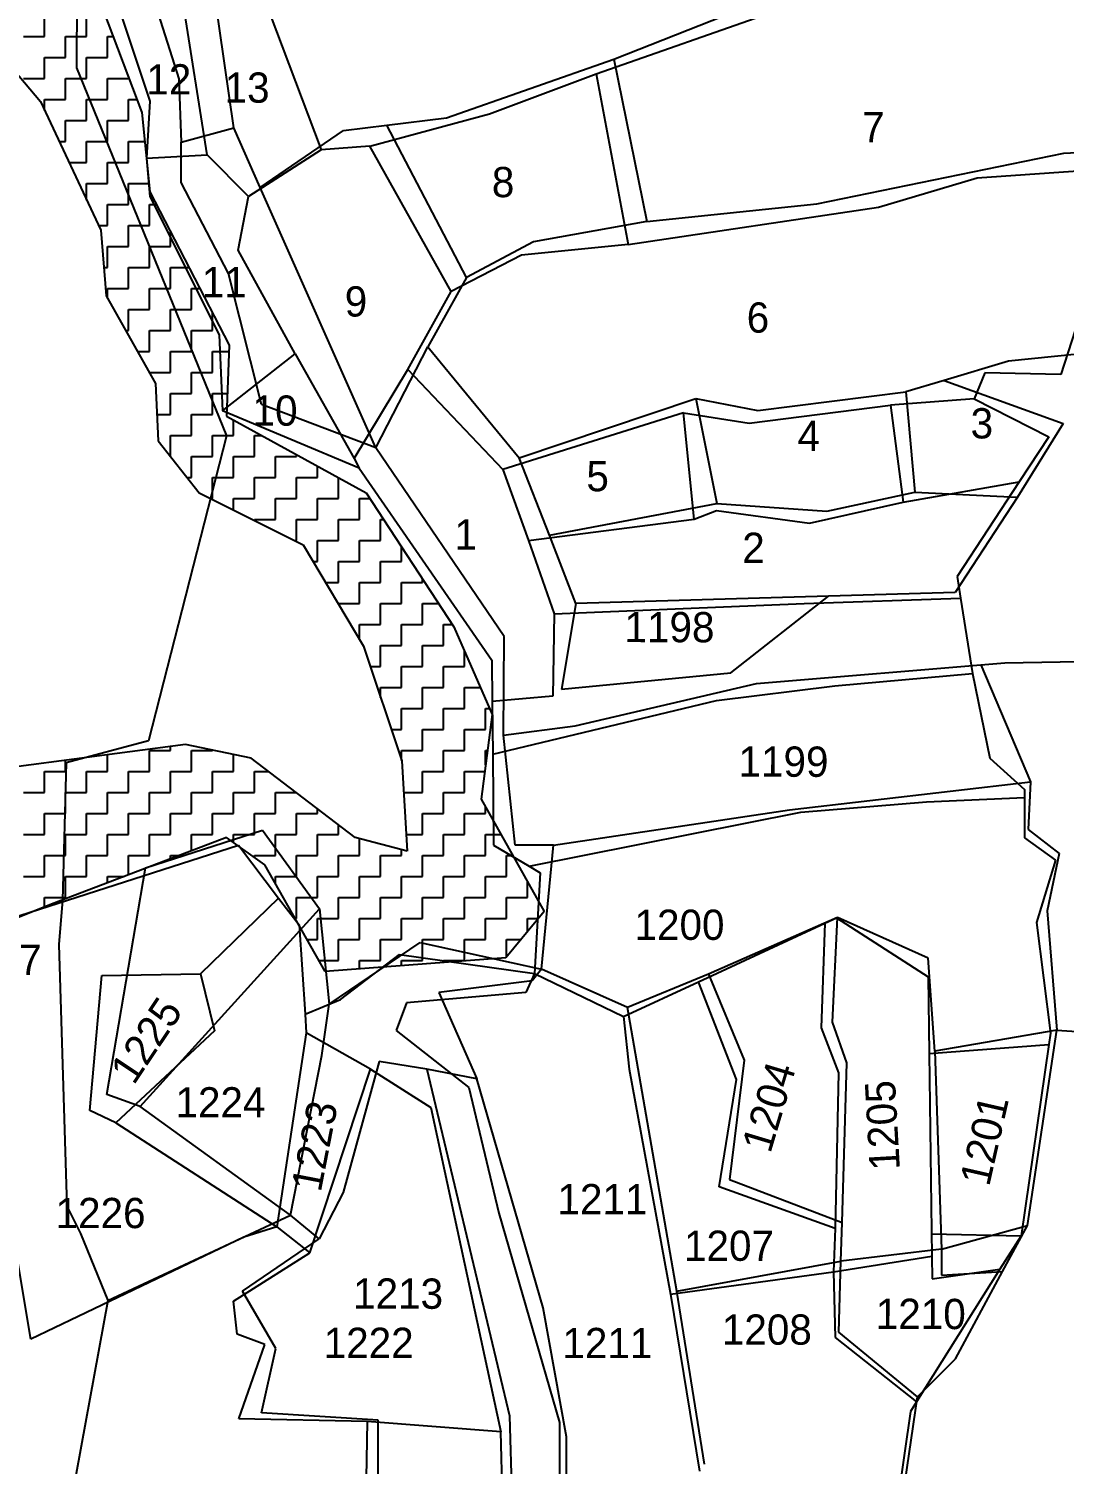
# Model space of a CAD drawing. Header units: metres. Extents: x 291362 to 296970, y 2012513 to 2016467.
# Drawn here: x 293827.8 to 294142.5, y 2013870.9 to 2014307.1 of the extents above; entities that cross this region are included whole.
import ezdxf
from ezdxf.enums import TextEntityAlignment as Align

# ---------------------------------------------------------------- set-up
doc = ezdxf.new("R2010")
doc.units = ezdxf.units.M
for name, color, linetype in [('OFF', 1, 'Continuous'), ('POLY_HATCH', 12, 'Continuous'), ('POLY_PARCEL', 6, 'Continuous'), ('POLY_WATER', 4, 'Continuous'), ('TEXT_PARCEL', 7, 'Continuous')]:
    doc.layers.add(name, color=color, linetype=linetype)
doc.styles.add('TEXT_MAP', font='')
doc.styles.get('TEXT_MAP').set_extended_font_data('Kruti Dev 050')

msp = doc.modelspace()

# ---------------------------------------------------------------- linework, layer by layer
at = {"layer": 'OFF'}
for p, q in [((293842.56, 2014365.85), (293842.36, 2014295.26)), ((293842.36, 2014295.26), (293887.93, 2014183.43)), ((293887.93, 2014183.43), (293864.23, 2014090.75)), ((293864.23, 2014090.75), (293839.19, 2014084.05)), ((293839.19, 2014084.05), (293838.04, 2014042.37)), ((293838.04, 2014042.37), (293836.96, 2014028.83)), ((293836.96, 2014028.83), (293839.35, 2013949.37)), ((294140.23, 2014002.87), (294195.66, 2013999.11)), ((293839.35, 2013949.37), (293843.5, 2013941.02)), ((293843.5, 2013941.02), (293851.79, 2013920.68)), ((293851.79, 2013920.68), (293836.98, 2013839.45))]:
    msp.add_line(p, q, dxfattribs=at)
at = {"layer": 'POLY_HATCH'}
for p, q in [((293804.73, 2014316.62), (293831.35, 2014285.02)), ((293850.49, 2014312.46), (293862.14, 2014281.69)), ((293831.35, 2014285.02), (293849.66, 2014245.94)), ((293862.14, 2014281.69), (293864.63, 2014257.58)), ((293864.63, 2014257.58), (293888.76, 2014211.01)), ((293849.66, 2014245.94), (293851.32, 2014225.98)), ((293851.32, 2014225.98), (293866.3, 2014199.37)), ((293888.76, 2014211.01), (293887.93, 2014189.39)), ((293866.3, 2014199.37), (293867.13, 2014181.91)), ((293887.93, 2014189.39), (293930.36, 2014166.11)), ((293867.13, 2014181.91), (293879.61, 2014166.11)), ((293879.61, 2014166.11), (293911.23, 2014150.31)), ((293930.36, 2014166.11), (293956.99, 2014125.37)), ((293911.23, 2014150.31), (293929.53, 2014119.55)), ((293956.99, 2014125.37), (293968.63, 2014098.76)), ((293929.53, 2014119.55), (293941.18, 2014084.62)), ((293968.63, 2014098.76), (293965.31, 2014072.98)), ((293875.45, 2014089.61), (293824.7, 2014082.96)), ((293895.42, 2014085.46), (293875.45, 2014089.61)), ((293927.03, 2014061.34), (293895.42, 2014085.46)), ((293941.18, 2014084.62), (293942.84, 2014057.18)), ((293965.31, 2014072.98), (293984.44, 2014038.89)), ((293887.93, 2014061.34), (293835.51, 2014041.39)), ((293899.58, 2014053.03), (293887.93, 2014061.34)), ((293942.84, 2014057.18), (293927.03, 2014061.34)), ((293917.88, 2014020.6), (293899.58, 2014053.03)), ((293835.51, 2014041.39), (293823.03, 2014036.4)), ((293984.44, 2014038.89), (293972.79, 2014024.76)), ((293972.79, 2014024.76), (293917.88, 2014020.6))]:
    msp.add_line(p, q, dxfattribs=at)
at = {"layer": 'POLY_HATCH', "linetype": 'Continuous'}
for p, q in [((293832.63, 2014304.76), (293832.63, 2014311.14)), ((293845.4, 2014304.76), (293845.4, 2014311.14)), ((293826.25, 2014304.76), (293832.63, 2014304.76)), ((293839.02, 2014304.76), (293845.4, 2014304.76)), ((293839.02, 2014298.38), (293839.02, 2014304.76)), ((293851.78, 2014304.76), (293853.4, 2014304.76)), ((293851.78, 2014298.38), (293851.78, 2014304.76)), ((293832.63, 2014298.38), (293839.02, 2014298.38)), ((293832.63, 2014292), (293832.63, 2014298.38)), ((293845.4, 2014298.38), (293851.78, 2014298.38)), ((293845.4, 2014292), (293845.4, 2014298.38)), ((293826.25, 2014292), (293832.63, 2014292)), ((293839.02, 2014292), (293845.4, 2014292)), ((293839.02, 2014285.62), (293839.02, 2014292)), ((293851.78, 2014292), (293858.16, 2014292)), ((293851.78, 2014285.62), (293851.78, 2014292)), ((293858.16, 2014292), (293858.16, 2014292.2)), ((293832.63, 2014285.62), (293839.02, 2014285.62)), ((293832.63, 2014282.29), (293832.63, 2014285.62)), ((293845.4, 2014285.62), (293851.78, 2014285.62)), ((293845.4, 2014279.24), (293845.4, 2014285.62)), ((293858.16, 2014285.62), (293860.65, 2014285.62)), ((293858.16, 2014279.24), (293858.16, 2014285.62)), ((293839.02, 2014279.24), (293845.4, 2014279.24)), ((293839.02, 2014272.85), (293839.02, 2014279.24)), ((293851.78, 2014279.24), (293858.16, 2014279.24)), ((293851.78, 2014272.85), (293851.78, 2014279.24)), ((293837.05, 2014272.85), (293839.02, 2014272.85)), ((293845.4, 2014272.85), (293851.78, 2014272.85)), ((293845.4, 2014266.47), (293845.4, 2014272.85)), ((293858.16, 2014272.85), (293863.05, 2014272.85)), ((293858.16, 2014266.47), (293858.16, 2014272.85)), ((293840.04, 2014266.47), (293845.4, 2014266.47)), ((293851.78, 2014266.47), (293858.16, 2014266.47)), ((293851.78, 2014260.09), (293851.78, 2014266.47)), ((293845.4, 2014260.09), (293851.78, 2014260.09)), ((293845.4, 2014255.03), (293845.4, 2014260.09)), ((293858.16, 2014260.09), (293864.37, 2014260.09)), ((293858.16, 2014253.71), (293858.16, 2014260.09)), ((293851.78, 2014253.71), (293858.16, 2014253.71)), ((293851.78, 2014247.33), (293851.78, 2014253.71)), ((293864.54, 2014253.71), (293866.64, 2014253.71)), ((293864.54, 2014247.33), (293864.54, 2014253.71)), ((293849.01, 2014247.33), (293851.78, 2014247.33)), ((293858.16, 2014247.33), (293864.54, 2014247.33)), ((293858.16, 2014240.94), (293858.16, 2014247.33)), ((293870.93, 2014240.94), (293870.93, 2014245.44)), ((293851.78, 2014240.94), (293858.16, 2014240.94)), ((293851.78, 2014234.56), (293851.78, 2014240.94)), ((293864.54, 2014240.94), (293870.93, 2014240.94)), ((293864.54, 2014234.56), (293864.54, 2014240.94)), ((293850.61, 2014234.56), (293851.78, 2014234.56)), ((293858.16, 2014234.56), (293864.54, 2014234.56)), ((293858.16, 2014228.18), (293858.16, 2014234.56)), ((293870.93, 2014234.56), (293876.56, 2014234.56)), ((293870.93, 2014228.18), (293870.93, 2014234.56)), ((293851.78, 2014228.18), (293858.16, 2014228.18)), ((293851.78, 2014225.17), (293851.78, 2014228.18)), ((293864.54, 2014228.18), (293870.93, 2014228.18)), ((293864.54, 2014221.8), (293864.54, 2014228.18)), ((293877.31, 2014228.18), (293879.87, 2014228.18)), ((293877.31, 2014221.8), (293877.31, 2014228.18)), ((293858.16, 2014221.8), (293864.54, 2014221.8)), ((293858.16, 2014215.42), (293858.16, 2014221.8)), ((293870.93, 2014221.8), (293877.31, 2014221.8)), ((293870.93, 2014215.42), (293870.93, 2014221.8)), ((293883.69, 2014215.42), (293883.69, 2014220.8)), ((293857.27, 2014215.42), (293858.16, 2014215.42)), ((293864.54, 2014215.42), (293870.93, 2014215.42)), ((293864.54, 2014209.03), (293864.54, 2014215.42)), ((293877.31, 2014215.42), (293883.69, 2014215.42)), ((293877.31, 2014209.03), (293877.31, 2014215.42)), ((293860.86, 2014209.03), (293864.54, 2014209.03)), ((293870.93, 2014209.03), (293877.31, 2014209.03)), ((293870.93, 2014202.65), (293870.93, 2014209.03)), ((293883.69, 2014209.03), (293888.69, 2014209.03)), ((293883.69, 2014202.65), (293883.69, 2014209.03)), ((293864.54, 2014202.65), (293870.93, 2014202.65)), ((293864.54, 2014202.49), (293864.54, 2014202.65)), ((293877.31, 2014202.65), (293883.69, 2014202.65)), ((293877.31, 2014196.27), (293877.31, 2014202.65)), ((293870.93, 2014196.27), (293877.31, 2014196.27)), ((293870.93, 2014189.89), (293870.93, 2014196.27)), ((293883.69, 2014196.27), (293888.19, 2014196.27)), ((293883.69, 2014189.89), (293883.69, 2014196.27)), ((293866.75, 2014189.89), (293870.93, 2014189.89)), ((293877.31, 2014189.89), (293883.69, 2014189.89)), ((293877.31, 2014183.51), (293877.31, 2014189.89)), ((293890.07, 2014183.51), (293890.07, 2014188.22)), ((293870.93, 2014183.51), (293877.31, 2014183.51)), ((293870.93, 2014177.12), (293870.93, 2014183.51)), ((293883.69, 2014183.51), (293890.07, 2014183.51)), ((293883.69, 2014177.12), (293883.69, 2014183.51)), ((293896.45, 2014183.51), (293898.66, 2014183.51)), ((293896.45, 2014177.12), (293896.45, 2014183.51)), ((293870.91, 2014177.12), (293870.93, 2014177.12)), ((293877.31, 2014177.12), (293883.69, 2014177.12)), ((293877.31, 2014170.74), (293877.31, 2014177.12)), ((293890.07, 2014177.12), (293896.45, 2014177.12)), ((293890.07, 2014170.74), (293890.07, 2014177.12)), ((293902.84, 2014177.12), (293909.22, 2014177.12)), ((293902.84, 2014170.74), (293902.84, 2014177.12)), ((293909.22, 2014177.12), (293909.22, 2014177.71)), ((293915.6, 2014170.74), (293915.6, 2014174.21)), ((293875.95, 2014170.74), (293877.31, 2014170.74)), ((293883.69, 2014170.74), (293890.07, 2014170.74)), ((293883.69, 2014164.36), (293883.69, 2014170.74)), ((293896.45, 2014170.74), (293902.84, 2014170.74)), ((293896.45, 2014164.36), (293896.45, 2014170.74)), ((293909.22, 2014170.74), (293915.6, 2014170.74)), ((293909.22, 2014164.36), (293909.22, 2014170.74)), ((293921.98, 2014164.36), (293921.98, 2014170.71)), ((293883.11, 2014164.36), (293883.69, 2014164.36)), ((293890.07, 2014164.36), (293896.45, 2014164.36)), ((293890.07, 2014160.88), (293890.07, 2014164.36)), ((293902.84, 2014164.36), (293909.22, 2014164.36)), ((293902.84, 2014157.98), (293902.84, 2014164.36)), ((293915.6, 2014164.36), (293921.98, 2014164.36)), ((293915.6, 2014157.98), (293915.6, 2014164.36)), ((293928.36, 2014164.36), (293931.51, 2014164.36)), ((293928.36, 2014157.98), (293928.36, 2014164.36)), ((293896.45, 2014157.98), (293902.84, 2014157.98)), ((293896.45, 2014157.7), (293896.45, 2014157.98)), ((293909.22, 2014157.98), (293915.6, 2014157.98)), ((293909.22, 2014151.6), (293909.22, 2014157.98)), ((293921.98, 2014157.98), (293928.36, 2014157.98)), ((293921.98, 2014151.6), (293921.98, 2014157.98)), ((293934.74, 2014157.98), (293935.68, 2014157.98)), ((293934.74, 2014151.6), (293934.74, 2014157.98)), ((293908.66, 2014151.6), (293909.22, 2014151.6)), ((293915.6, 2014151.6), (293921.98, 2014151.6)), ((293915.6, 2014145.21), (293915.6, 2014151.6)), ((293928.36, 2014151.6), (293934.74, 2014151.6)), ((293928.36, 2014145.21), (293928.36, 2014151.6)), ((293941.13, 2014145.21), (293941.13, 2014149.64)), ((293914.26, 2014145.21), (293915.6, 2014145.21)), ((293921.98, 2014145.21), (293928.36, 2014145.21)), ((293921.98, 2014138.83), (293921.98, 2014145.21)), ((293934.74, 2014145.21), (293941.13, 2014145.21)), ((293934.74, 2014138.83), (293934.74, 2014145.21)), ((293918.06, 2014138.83), (293921.98, 2014138.83)), ((293928.36, 2014138.83), (293934.74, 2014138.83)), ((293928.36, 2014132.45), (293928.36, 2014138.83)), ((293941.13, 2014138.83), (293947.51, 2014138.83)), ((293941.13, 2014132.45), (293941.13, 2014138.83)), ((293947.51, 2014138.83), (293947.51, 2014139.87)), ((293921.98, 2014132.45), (293928.36, 2014132.45)), ((293921.98, 2014132.24), (293921.98, 2014132.45)), ((293934.74, 2014132.45), (293941.13, 2014132.45)), ((293934.74, 2014126.07), (293934.74, 2014132.45)), ((293947.51, 2014132.45), (293952.36, 2014132.45)), ((293947.51, 2014126.07), (293947.51, 2014132.45)), ((293928.36, 2014126.07), (293934.74, 2014126.07)), ((293928.36, 2014121.51), (293928.36, 2014126.07)), ((293941.13, 2014126.07), (293947.51, 2014126.07)), ((293941.13, 2014119.69), (293941.13, 2014126.07)), ((293953.89, 2014126.07), (293956.53, 2014126.07)), ((293953.89, 2014119.69), (293953.89, 2014126.07)), ((293934.74, 2014119.69), (293941.13, 2014119.69)), ((293934.74, 2014113.31), (293934.74, 2014119.69)), ((293947.51, 2014119.69), (293953.89, 2014119.69)), ((293947.51, 2014113.31), (293947.51, 2014119.69)), ((293960.27, 2014113.31), (293960.27, 2014117.86)), ((293931.61, 2014113.31), (293934.74, 2014113.31)), ((293941.13, 2014113.31), (293947.51, 2014113.31)), ((293941.13, 2014106.92), (293941.13, 2014113.31)), ((293953.89, 2014113.31), (293960.27, 2014113.31)), ((293953.89, 2014106.92), (293953.89, 2014113.31)), ((293934.74, 2014106.92), (293941.13, 2014106.92)), ((293934.74, 2014103.91), (293934.74, 2014106.92)), ((293947.51, 2014106.92), (293953.89, 2014106.92)), ((293947.51, 2014100.54), (293947.51, 2014106.92)), ((293960.27, 2014106.92), (293965.06, 2014106.92)), ((293960.27, 2014100.54), (293960.27, 2014106.92)), ((293941.13, 2014100.54), (293947.51, 2014100.54)), ((293941.13, 2014094.16), (293941.13, 2014100.54)), ((293953.89, 2014100.54), (293960.27, 2014100.54)), ((293953.89, 2014094.16), (293953.89, 2014100.54)), ((293966.65, 2014100.54), (293967.85, 2014100.54)), ((293966.65, 2014094.16), (293966.65, 2014100.54)), ((293938, 2014094.16), (293941.13, 2014094.16)), ((293947.51, 2014094.16), (293953.89, 2014094.16)), ((293947.51, 2014087.78), (293947.51, 2014094.16)), ((293960.27, 2014094.16), (293966.65, 2014094.16)), ((293960.27, 2014087.78), (293960.27, 2014094.16)), ((293851.78, 2014081.4), (293851.78, 2014086.51)), ((293864.54, 2014087.78), (293870.93, 2014087.78)), ((293864.54, 2014081.4), (293864.54, 2014087.78)), ((293870.93, 2014087.78), (293870.93, 2014089.02)), ((293877.31, 2014087.78), (293883.69, 2014087.78)), ((293877.31, 2014081.4), (293877.31, 2014087.78)), ((293883.69, 2014087.78), (293883.69, 2014087.9)), ((293890.07, 2014081.4), (293890.07, 2014086.57)), ((293941.13, 2014087.78), (293947.51, 2014087.78)), ((293941.13, 2014084.78), (293941.13, 2014087.78)), ((293953.89, 2014087.78), (293960.27, 2014087.78)), ((293953.89, 2014081.4), (293953.89, 2014087.78)), ((293966.65, 2014087.78), (293967.22, 2014087.78)), ((293966.65, 2014083.43), (293966.65, 2014087.78)), ((293839.02, 2014081.4), (293839.02, 2014084.84)), ((293832.63, 2014081.4), (293839.02, 2014081.4)), ((293832.63, 2014075.01), (293832.63, 2014081.4)), ((293845.4, 2014081.4), (293851.78, 2014081.4)), ((293845.4, 2014075.01), (293845.4, 2014081.4)), ((293858.16, 2014081.4), (293864.54, 2014081.4)), ((293858.16, 2014075.01), (293858.16, 2014081.4)), ((293870.93, 2014081.4), (293877.31, 2014081.4)), ((293870.93, 2014075.01), (293870.93, 2014081.4)), ((293883.69, 2014081.4), (293890.07, 2014081.4)), ((293883.69, 2014075.01), (293883.69, 2014081.4)), ((293896.45, 2014081.4), (293900.74, 2014081.4)), ((293896.45, 2014075.01), (293896.45, 2014081.4)), ((293947.51, 2014081.4), (293953.89, 2014081.4)), ((293947.51, 2014075.01), (293947.51, 2014081.4)), ((293960.27, 2014081.4), (293966.39, 2014081.4)), ((293960.27, 2014075.01), (293960.27, 2014081.4)), ((293826.25, 2014075.01), (293832.63, 2014075.01)), ((293839.02, 2014075.01), (293845.4, 2014075.01)), ((293839.02, 2014068.63), (293839.02, 2014075.01)), ((293851.78, 2014075.01), (293858.16, 2014075.01)), ((293851.78, 2014068.63), (293851.78, 2014075.01)), ((293864.54, 2014075.01), (293870.93, 2014075.01)), ((293864.54, 2014068.63), (293864.54, 2014075.01)), ((293877.31, 2014075.01), (293883.69, 2014075.01)), ((293877.31, 2014068.63), (293877.31, 2014075.01)), ((293890.07, 2014075.01), (293896.45, 2014075.01)), ((293890.07, 2014068.63), (293890.07, 2014075.01)), ((293902.84, 2014075.01), (293909.11, 2014075.01)), ((293902.84, 2014068.63), (293902.84, 2014075.01)), ((293941.76, 2014075.01), (293947.51, 2014075.01)), ((293953.89, 2014075.01), (293960.27, 2014075.01)), ((293953.89, 2014068.63), (293953.89, 2014075.01)), ((293915.6, 2014068.63), (293915.6, 2014070.06)), ((293966.65, 2014068.63), (293966.65, 2014070.58)), ((293832.63, 2014068.63), (293839.02, 2014068.63)), ((293832.63, 2014062.25), (293832.63, 2014068.63)), ((293845.4, 2014068.63), (293851.78, 2014068.63)), ((293845.4, 2014062.25), (293845.4, 2014068.63)), ((293858.16, 2014068.63), (293864.54, 2014068.63)), ((293858.16, 2014062.25), (293858.16, 2014068.63)), ((293870.93, 2014068.63), (293877.31, 2014068.63)), ((293870.93, 2014062.25), (293870.93, 2014068.63)), ((293883.69, 2014068.63), (293890.07, 2014068.63)), ((293883.69, 2014062.25), (293883.69, 2014068.63)), ((293896.45, 2014068.63), (293902.84, 2014068.63)), ((293896.45, 2014062.25), (293896.45, 2014068.63)), ((293909.22, 2014068.63), (293915.6, 2014068.63)), ((293909.22, 2014062.25), (293909.22, 2014068.63)), ((293921.98, 2014062.25), (293921.98, 2014065.2)), ((293947.51, 2014068.63), (293953.89, 2014068.63)), ((293947.51, 2014062.25), (293947.51, 2014068.63)), ((293960.27, 2014068.63), (293966.65, 2014068.63)), ((293960.27, 2014062.25), (293960.27, 2014068.63)), ((293826.25, 2014062.25), (293832.63, 2014062.25)), ((293839.02, 2014062.25), (293845.4, 2014062.25)), ((293839.02, 2014055.87), (293839.02, 2014062.25)), ((293851.78, 2014062.25), (293858.16, 2014062.25)), ((293851.78, 2014055.87), (293851.78, 2014062.25)), ((293864.54, 2014062.25), (293870.93, 2014062.25)), ((293864.54, 2014055.87), (293864.54, 2014062.25)), ((293877.31, 2014062.25), (293883.69, 2014062.25)), ((293877.31, 2014057.3), (293877.31, 2014062.25)), ((293890.07, 2014062.25), (293896.45, 2014062.25)), ((293890.07, 2014059.81), (293890.07, 2014062.25)), ((293902.84, 2014062.25), (293909.22, 2014062.25)), ((293902.84, 2014055.87), (293902.84, 2014062.25)), ((293915.6, 2014062.25), (293921.98, 2014062.25)), ((293915.6, 2014055.87), (293915.6, 2014062.25)), ((293928.36, 2014055.87), (293928.36, 2014060.99)), ((293942.53, 2014062.25), (293947.51, 2014062.25)), ((293953.89, 2014062.25), (293960.27, 2014062.25)), ((293953.89, 2014055.87), (293953.89, 2014062.25)), ((293966.65, 2014062.25), (293971.33, 2014062.25)), ((293966.65, 2014055.87), (293966.65, 2014062.25)), ((293832.63, 2014055.87), (293839.02, 2014055.87)), ((293832.63, 2014049.49), (293832.63, 2014055.87)), ((293845.4, 2014055.87), (293851.78, 2014055.87)), ((293845.4, 2014049.49), (293845.4, 2014055.87)), ((293858.16, 2014055.87), (293864.54, 2014055.87)), ((293858.16, 2014050.01), (293858.16, 2014055.87)), ((293870.93, 2014055.87), (293873.55, 2014055.87)), ((293870.93, 2014054.87), (293870.93, 2014055.87)), ((293896.45, 2014055.87), (293902.84, 2014055.87)), ((293896.45, 2014055.26), (293896.45, 2014055.87)), ((293909.22, 2014055.87), (293915.6, 2014055.87)), ((293909.22, 2014049.49), (293909.22, 2014055.87)), ((293921.98, 2014055.87), (293928.36, 2014055.87)), ((293921.98, 2014049.49), (293921.98, 2014055.87)), ((293934.74, 2014055.87), (293941.13, 2014055.87)), ((293934.74, 2014049.49), (293934.74, 2014055.87)), ((293941.13, 2014055.87), (293941.13, 2014057.64)), ((293947.51, 2014055.87), (293953.89, 2014055.87)), ((293947.51, 2014049.49), (293947.51, 2014055.87)), ((293960.27, 2014055.87), (293966.65, 2014055.87)), ((293960.27, 2014049.49), (293960.27, 2014055.87)), ((293973.04, 2014055.87), (293974.91, 2014055.87)), ((293973.04, 2014049.49), (293973.04, 2014055.87)), ((293826.25, 2014049.49), (293832.63, 2014049.49)), ((293839.02, 2014049.49), (293845.4, 2014049.49)), ((293839.02, 2014043.1), (293839.02, 2014049.49)), ((293851.78, 2014049.49), (293856.79, 2014049.49)), ((293851.78, 2014047.58), (293851.78, 2014049.49)), ((293902.84, 2014049.49), (293909.22, 2014049.49)), ((293902.84, 2014047.26), (293902.84, 2014049.49)), ((293915.6, 2014049.49), (293921.98, 2014049.49)), ((293915.6, 2014043.1), (293915.6, 2014049.49)), ((293928.36, 2014049.49), (293934.74, 2014049.49)), ((293928.36, 2014043.1), (293928.36, 2014049.49)), ((293941.13, 2014049.49), (293947.51, 2014049.49)), ((293941.13, 2014043.1), (293941.13, 2014049.49)), ((293953.89, 2014049.49), (293960.27, 2014049.49)), ((293953.89, 2014043.1), (293953.89, 2014049.49)), ((293966.65, 2014049.49), (293973.04, 2014049.49)), ((293966.65, 2014043.1), (293966.65, 2014049.49)), ((293979.42, 2014043.1), (293979.42, 2014047.84)), ((293832.63, 2014043.1), (293839.02, 2014043.1)), ((293832.63, 2014040.23), (293832.63, 2014043.1)), ((293909.22, 2014043.1), (293915.6, 2014043.1)), ((293909.22, 2014036.72), (293909.22, 2014043.1)), ((293921.98, 2014043.1), (293928.36, 2014043.1)), ((293921.98, 2014036.72), (293921.98, 2014043.1)), ((293934.74, 2014043.1), (293941.13, 2014043.1)), ((293934.74, 2014036.72), (293934.74, 2014043.1)), ((293947.51, 2014043.1), (293953.89, 2014043.1)), ((293947.51, 2014036.72), (293947.51, 2014043.1)), ((293960.27, 2014043.1), (293966.65, 2014043.1)), ((293960.27, 2014036.72), (293960.27, 2014043.1)), ((293973.04, 2014043.1), (293979.42, 2014043.1)), ((293973.04, 2014036.72), (293973.04, 2014043.1)), ((293908.78, 2014036.72), (293909.22, 2014036.72)), ((293915.6, 2014036.72), (293921.98, 2014036.72)), ((293915.6, 2014030.34), (293915.6, 2014036.72)), ((293928.36, 2014036.72), (293934.74, 2014036.72)), ((293928.36, 2014030.34), (293928.36, 2014036.72)), ((293941.13, 2014036.72), (293947.51, 2014036.72)), ((293941.13, 2014030.34), (293941.13, 2014036.72)), ((293953.89, 2014036.72), (293960.27, 2014036.72)), ((293953.89, 2014030.34), (293953.89, 2014036.72)), ((293966.65, 2014036.72), (293973.04, 2014036.72)), ((293966.65, 2014030.34), (293966.65, 2014036.72)), ((293979.42, 2014036.72), (293982.65, 2014036.72)), ((293979.42, 2014032.79), (293979.42, 2014036.72)), ((293912.38, 2014030.34), (293915.6, 2014030.34)), ((293921.98, 2014030.34), (293928.36, 2014030.34)), ((293921.98, 2014023.96), (293921.98, 2014030.34)), ((293934.74, 2014030.34), (293941.13, 2014030.34)), ((293934.74, 2014023.96), (293934.74, 2014030.34)), ((293947.51, 2014030.34), (293953.89, 2014030.34)), ((293947.51, 2014023.96), (293947.51, 2014030.34)), ((293960.27, 2014030.34), (293966.65, 2014030.34)), ((293960.27, 2014023.96), (293960.27, 2014030.34)), ((293973.04, 2014030.34), (293977.4, 2014030.34)), ((293973.04, 2014025.05), (293973.04, 2014030.34)), ((293915.99, 2014023.96), (293921.98, 2014023.96)), ((293928.36, 2014023.96), (293934.74, 2014023.96)), ((293928.36, 2014021.39), (293928.36, 2014023.96)), ((293941.13, 2014023.96), (293947.51, 2014023.96)), ((293941.13, 2014022.36), (293941.13, 2014023.96)), ((293953.89, 2014023.96), (293960.27, 2014023.96)), ((293953.89, 2014023.32), (293953.89, 2014023.96))]:
    msp.add_line(p, q, dxfattribs=at)
at = {"layer": 'POLY_PARCEL'}
for p, q in [((293890.09, 2014276.99), (293883.68, 2014321.93)), ((293897.23, 2014321.91), (293916.7, 2014270.38)), ((294005.65, 2014297.86), (294058.45, 2014318.79)), ((293865.69, 2014316.2), (293873.45, 2014291.94)), ((293881.98, 2014268.8), (293874.61, 2014315.6)), ((293856.2, 2014310.34), (293864.62, 2014285.1)), ((294000.25, 2014293.39), (294054.69, 2014312.45)), ((293954.76, 2014280.01), (294005.65, 2014297.86)), ((294005.65, 2014297.86), (294015.69, 2014248.58)), ((293873.45, 2014291.94), (293874.13, 2014272.68)), ((293967.86, 2014281.24), (294000.25, 2014293.39)), ((294000.25, 2014293.39), (294009.97, 2014241.58)), ((293864.62, 2014285.1), (293863.57, 2014267.75)), ((293931.43, 2014271.43), (293967.86, 2014281.24)), ((293936.66, 2014277.79), (293954.76, 2014280.01)), ((293874.13, 2014272.68), (293890.09, 2014276.99)), ((293898.13, 2014258.93), (293890.09, 2014276.99)), ((293898.13, 2014258.93), (293923.47, 2014276.18)), ((293923.47, 2014276.18), (293936.66, 2014277.79)), ((293960.89, 2014231.53), (293936.66, 2014277.79)), ((293874.1, 2014260.36), (293874.13, 2014272.68)), ((293916.7, 2014270.38), (293894.6, 2014256.19)), ((293931.43, 2014271.43), (293916.7, 2014270.38)), ((293956.15, 2014227.27), (293931.43, 2014271.43)), ((294142.45, 2014269.36), (294166.31, 2014270.47)), ((293863.57, 2014267.75), (293881.98, 2014268.8)), ((293863.57, 2014267.75), (293864.62, 2014256.19)), ((293894.6, 2014256.19), (293881.98, 2014268.8)), ((294067.33, 2014253.92), (294142.45, 2014269.36)), ((294086.11, 2014252.91), (294116.08, 2014261.81)), ((294116.08, 2014261.81), (294161.77, 2014264.95)), ((293888.53, 2014232.79), (293874.1, 2014260.36)), ((293933.34, 2014179.78), (293898.13, 2014258.93)), ((293864.62, 2014256.19), (293885.66, 2014214.13)), ((293891.45, 2014239.89), (293894.6, 2014256.19)), ((294009.97, 2014241.58), (294086.11, 2014252.91)), ((294015.69, 2014248.58), (294067.33, 2014253.92)), ((294015.69, 2014248.58), (293981.26, 2014242.42)), ((293908.81, 2014208.34), (293891.45, 2014239.89)), ((293981.26, 2014242.42), (293960.89, 2014231.53)), ((294009.97, 2014241.58), (293977.57, 2014238.34)), ((293977.57, 2014238.34), (293956.15, 2014227.27)), ((293898.58, 2014192.91), (293888.53, 2014232.79)), ((293960.89, 2014231.53), (293949.11, 2014210.45)), ((293943, 2014203.61), (293956.15, 2014227.27)), ((293885.66, 2014214.13), (293886.71, 2014190.99)), ((293933.34, 2014179.78), (293949.11, 2014210.45)), ((293949.11, 2014210.45), (293976.84, 2014176.77)), ((293886.71, 2014190.99), (293908.81, 2014208.34)), ((293908.81, 2014208.34), (293926.66, 2014176.52)), ((294125.54, 2014206.09), (294106.05, 2014200.25)), ((294146.57, 2014208.21), (294125.54, 2014206.09)), ((293926.66, 2014176.52), (293943, 2014203.61)), ((293943, 2014203.61), (293971.91, 2014173.24)), ((294106.05, 2014200.25), (294094.34, 2014196.75)), ((294106.05, 2014200.25), (294142.17, 2014187.21)), ((294049.38, 2014191.07), (294094.34, 2014196.75)), ((294094.34, 2014196.75), (294097.16, 2014166.31)), ((293933.34, 2014179.78), (293898.58, 2014192.91)), ((293976.84, 2014176.77), (294030.53, 2014194.74)), ((294030.53, 2014194.74), (294049.38, 2014191.07)), ((294030.53, 2014194.74), (294036.98, 2014162.84)), ((294046.79, 2014187.29), (294089.76, 2014192.74)), ((294115.19, 2014194.68), (294089.76, 2014192.74)), ((294089.76, 2014192.74), (294093.6, 2014163.26)), ((293928.27, 2014173.64), (293886.71, 2014190.99)), ((294026.83, 2014190.41), (293971.91, 2014173.24)), ((294026.83, 2014190.41), (294046.79, 2014187.29)), ((294030.05, 2014158.05), (294026.83, 2014190.41)), ((294142.17, 2014187.21), (294128.33, 2014164.78)), ((293972.34, 2014122.43), (293933.34, 2014179.78)), ((293926.66, 2014176.52), (293928.27, 2014173.64)), ((293986.04, 2014153.21), (293976.84, 2014176.77)), ((293928.27, 2014173.64), (293968.55, 2014115.3)), ((293971.91, 2014173.24), (293979.7, 2014151.57)), ((294093.6, 2014163.26), (294128.8, 2014169.4)), ((294070.32, 2014160.58), (294097.16, 2014166.31)), ((294097.16, 2014166.31), (294128.33, 2014164.78)), ((293986.04, 2014153.21), (294036.98, 2014162.84)), ((294030.05, 2014158.05), (294036.85, 2014160.69)), ((294036.85, 2014160.69), (294065.06, 2014156.85)), ((294036.98, 2014162.84), (294070.32, 2014160.58)), ((294065.06, 2014156.85), (294093.6, 2014163.26)), ((294128.33, 2014164.78), (294109.41, 2014135.84)), ((293979.7, 2014151.57), (294030.05, 2014158.05)), ((293994.12, 2014132.52), (293986.04, 2014153.21)), ((293979.7, 2014151.57), (293987.46, 2014129.29)), ((294070.88, 2014134.73), (293994.12, 2014132.52)), ((294041.19, 2014111.39), (294070.88, 2014134.73)), ((294109.41, 2014135.84), (294070.88, 2014134.73)), ((293987.46, 2014129.29), (294063.46, 2014132.49)), ((293994.12, 2014132.52), (293989.7, 2014106.45)), ((294063.46, 2014132.49), (294111, 2014134.06)), ((293987.46, 2014129.29), (293987.14, 2014104.29)), ((293972.13, 2014092.43), (293972.34, 2014122.43)), ((293968.55, 2014115.3), (293968.67, 2014102.68)), ((294049.02, 2014108.17), (294124.44, 2014114.49)), ((294117.18, 2014113.88), (294132.32, 2014078.24)), ((294124.44, 2014114.49), (294194.22, 2014115.59)), ((293989.7, 2014106.45), (294041.19, 2014111.39)), ((294072.76, 2014107.5), (294114.67, 2014111.22)), ((293987.14, 2014104.29), (293968.67, 2014102.68)), ((293993.89, 2014095.27), (294049.02, 2014108.17)), ((294036.85, 2014103.01), (294072.76, 2014107.5)), ((293968.67, 2014102.68), (293968.82, 2014086.66)), ((293968.82, 2014086.66), (294036.85, 2014103.01)), ((293972.13, 2014092.43), (293993.89, 2014095.27)), ((293975.67, 2014059.08), (293972.13, 2014092.43)), ((293968.82, 2014086.66), (293969.08, 2014059.02)), ((294059.07, 2014069.74), (294132.32, 2014078.24)), ((294132.32, 2014078.24), (294131.56, 2014063.75)), ((294100.66, 2014072.24), (294130.46, 2014073.49)), ((293979.91, 2014052.61), (294062.5, 2014069.04)), ((293987.27, 2014059.05), (294059.07, 2014069.74)), ((294062.5, 2014069.04), (294100.66, 2014072.24)), ((293863.27, 2014052.13), (293898.83, 2014063.63)), ((293898.83, 2014063.63), (293916.17, 2014039.67)), ((294131.56, 2014063.75), (294140.97, 2014056.48)), ((293819.45, 2014035.84), (293891.55, 2014058.99)), ((293891.55, 2014058.99), (293903.73, 2014042.98)), ((293969.08, 2014059.02), (293979.91, 2014052.61)), ((293987.27, 2014059.05), (293975.67, 2014059.08)), ((293983.68, 2014021.39), (293987.27, 2014059.05)), ((294140.97, 2014056.48), (294137.3, 2014039.1)), ((293851.49, 2013983.32), (293863.27, 2014052.13)), ((293979.91, 2014052.61), (293983.28, 2014050.61)), ((293983.28, 2014050.61), (293981.54, 2014020.06)), ((293903.73, 2014042.98), (293880.02, 2014019.94)), ((293903.73, 2014042.98), (293909.97, 2014034.79)), ((293861.63, 2013979.67), (293916.17, 2014039.67)), ((293916.17, 2014039.67), (293919.12, 2014010.69)), ((294137.3, 2014039.1), (294140.23, 2014002.87)), ((293909.97, 2014034.79), (293911.77, 2014007.7)), ((294031.4, 2014017.54), (294069.79, 2014035.31)), ((294073.62, 2014037.1), (294034.43, 2014019.81)), ((294069.79, 2014035.31), (294068.67, 2014003.56)), ((294069.79, 2014035.31), (294073.28, 2014036.93)), ((294072.09, 2014005.22), (294073.62, 2014037.1)), ((294073.28, 2014036.93), (294101.17, 2014019.05)), ((294101.14, 2014024.71), (294073.62, 2014037.1)), ((293919.12, 2014010.69), (293946.72, 2014029.46)), ((293922.6, 2014012.17), (293940.49, 2014025.85)), ((293940.49, 2014025.85), (293981.54, 2014020.06)), ((293946.72, 2014029.46), (293983.68, 2014021.39)), ((293983.68, 2014021.39), (293980.77, 2014017.78)), ((294009.75, 2014009.73), (293983.68, 2014021.39)), ((294103.24, 2013996.45), (294101.14, 2014024.71)), ((293846.34, 2013978.39), (293850.02, 2014019.41)), ((293850.02, 2014019.41), (293880.02, 2014019.94)), ((293880.02, 2014019.94), (293884.23, 2014002.58)), ((293980.77, 2014017.78), (293952.48, 2014014.23)), ((293981.54, 2014020.06), (293978.91, 2014014.28)), ((293981.54, 2014020.06), (294008.55, 2014006.95)), ((294008.55, 2014006.95), (294031.4, 2014017.54)), ((294034.43, 2014019.81), (294009.75, 2014009.73)), ((294042.88, 2013987.78), (294031.4, 2014017.54)), ((294034.43, 2014019.81), (294045.23, 2013993.7)), ((294101.17, 2014019.05), (294101.47, 2013995.72)), ((293978.91, 2014014.28), (293942.6, 2014011.12)), ((293952.48, 2014014.23), (293964.02, 2013988.05)), ((293911.77, 2014007.7), (293922.6, 2014012.17)), ((293916.9, 2013995.17), (293919.12, 2014010.69)), ((293942.6, 2014011.12), (293939.44, 2014002.71)), ((294024.75, 2013923.47), (294009.75, 2014009.73)), ((293911.77, 2014007.7), (293912.15, 2014001.98)), ((294008.55, 2014006.95), (294010.25, 2013990.93)), ((294068.67, 2014003.56), (294073.93, 2013989.88)), ((294076.41, 2013992.89), (294072.09, 2014005.22)), ((293884.23, 2014002.58), (293854.23, 2013974.7)), ((293912.15, 2014001.98), (293903.21, 2013943.07)), ((293931.63, 2013990.94), (293912.15, 2014001.98)), ((293939.44, 2014002.71), (293961.54, 2013985.35)), ((294140.23, 2014002.87), (294103.24, 2013996.45)), ((294131.38, 2013943.48), (294140.23, 2014002.87)), ((293907.35, 2013946.65), (293916.9, 2013995.17)), ((294101.47, 2013995.72), (294137.85, 2013998.48)), ((294101.47, 2013995.72), (294102.26, 2013934.15)), ((294103.24, 2013996.45), (294105.26, 2013936.3)), ((293913.21, 2013935.18), (293931.63, 2013990.94)), ((293934.3, 2013993.26), (293923.32, 2013953.44)), ((293931.63, 2013990.94), (293950.05, 2013979.36)), ((293948.8, 2013990.99), (293934.3, 2013993.26)), ((293948.8, 2013990.99), (293973.91, 2013885.61)), ((293964.02, 2013988.05), (293948.8, 2013990.99)), ((294010.25, 2013990.93), (294022.88, 2013922.55)), ((294045.23, 2013993.7), (294040.79, 2013957.48)), ((294074.99, 2013944.36), (294076.41, 2013992.89)), ((293984.14, 2013918.44), (293964.02, 2013988.05)), ((294037.62, 2013955.17), (294042.88, 2013987.78)), ((294073.93, 2013989.88), (294072.88, 2013942.54)), ((293861.63, 2013979.67), (293851.49, 2013983.32)), ((293961.54, 2013985.35), (293970.66, 2013947.21)), ((293854.23, 2013974.7), (293846.34, 2013978.39)), ((293907.35, 2013946.65), (293861.63, 2013979.67)), ((293950.05, 2013979.36), (293971.24, 2013880.74)), ((293854.23, 2013974.7), (293903.21, 2013943.07)), ((294040.79, 2013957.48), (294074.99, 2013944.36)), ((293923.32, 2013953.44), (293916.03, 2013939.38)), ((294072.88, 2013942.54), (294037.62, 2013955.17)), ((293970.66, 2013947.21), (293989.08, 2013883.57)), ((293851.79, 2013920.68), (293907.35, 2013946.65)), ((293903.21, 2013943.07), (293893.21, 2013939.92)), ((293903.21, 2013943.07), (293913.21, 2013935.18)), ((293916.03, 2013939.38), (293907.35, 2013946.65)), ((294072.88, 2013942.54), (294072.35, 2013929.39)), ((294074.65, 2013932.65), (294074.99, 2013944.36)), ((294105.26, 2013936.3), (294131.38, 2013943.48)), ((294123.81, 2013929.44), (294131.38, 2013943.48)), ((293893.21, 2013939.92), (293828.47, 2013908.88)), ((293892.79, 2013923.5), (293916.03, 2013939.38)), ((294102.18, 2013940.97), (294129.4, 2013940.36)), ((293828.47, 2013908.88), (293823.74, 2013936.76)), ((293890.05, 2013920.46), (293913.21, 2013935.18)), ((294072.35, 2013929.39), (294102.26, 2013934.15)), ((294105.26, 2013936.3), (294074.65, 2013932.65)), ((294102.26, 2013934.15), (294102.35, 2013927.29)), ((294105.26, 2013936.3), (294105.24, 2013928.33)), ((294022.88, 2013922.55), (294072.35, 2013929.39)), ((294024.75, 2013923.47), (294074.65, 2013932.65)), ((294072.35, 2013929.39), (294072.88, 2013909.41)), ((294074.02, 2013911.02), (294074.65, 2013932.65)), ((294102.35, 2013927.29), (294122.99, 2013930.18)), ((294105.24, 2013928.33), (294123.81, 2013929.44)), ((294109.52, 2013902.96), (294123.81, 2013929.44)), ((293902.9, 2013906.08), (293892.79, 2013923.5)), ((294022.88, 2013922.55), (294031.65, 2013868.78)), ((294033.2, 2013870.89), (294024.75, 2013923.47)), ((293891.1, 2013910.46), (293890.05, 2013920.46)), ((293991.29, 2013879.29), (293984.14, 2013918.44)), ((293899.52, 2013907.31), (293891.1, 2013910.46)), ((294072.88, 2013909.41), (294097.58, 2013889.83)), ((294097.89, 2013891.39), (294074.02, 2013911.02)), ((293891.63, 2013884.69), (293899.52, 2013907.31)), ((293898.5, 2013886.53), (293902.9, 2013906.08)), ((294097.89, 2013891.39), (294109.52, 2013902.96)), ((294091.99, 2013850.83), (294097.89, 2013891.39)), ((293934.02, 2013884.26), (293898.5, 2013886.53)), ((293930.71, 2013883.9), (293891.63, 2013884.69)), ((293930.71, 2013883.9), (293930.17, 2013853.42)), ((293971.24, 2013880.74), (293930.71, 2013883.9)), ((293933.95, 2013857.45), (293934.02, 2013884.26)), ((293973.91, 2013885.61), (293976.56, 2013794.3)), ((293989.08, 2013883.57), (293989.08, 2013794.15)), ((293975.96, 2013718.24), (293971.24, 2013880.74)), ((293991.1, 2013795.69), (293991.29, 2013879.29))]:
    msp.add_line(p, q, dxfattribs=at)
at = {"layer": 'POLY_WATER'}
for p, q in [((294161.77, 2014264.95), (294141.49, 2014202.04)), ((294118.35, 2014202.57), (294115.19, 2014194.68)), ((294141.49, 2014202.04), (294118.35, 2014202.57)), ((294115.19, 2014194.68), (294137.81, 2014183.12)), ((294137.81, 2014183.12), (294128.8, 2014169.4)), ((294128.8, 2014169.4), (294109.94, 2014140.67)), ((294109.94, 2014140.67), (294111, 2014134.06)), ((294111, 2014134.06), (294114.67, 2014111.22)), ((294114.67, 2014111.22), (294119.93, 2014085.46)), ((294119.93, 2014085.46), (294130.46, 2014076)), ((294130.46, 2014076), (294130.46, 2014073.49)), ((294130.46, 2014073.49), (294130.46, 2014061.28)), ((294130.46, 2014061.28), (294139.92, 2014054.44)), ((294139.92, 2014054.44), (294134.14, 2014035.52)), ((294134.14, 2014035.52), (294138.35, 2014001.87)), ((294138.35, 2014001.87), (294137.85, 2013998.48)), ((294137.85, 2013998.48), (294129.4, 2013940.36)), ((294129.4, 2013940.36), (294122.99, 2013930.18)), ((294122.99, 2013930.18), (294097.58, 2013889.83)), ((294095.77, 2013886.95), (294090.51, 2013850.14)), ((294097.58, 2013889.83), (294095.77, 2013886.95))]:
    msp.add_line(p, q, dxfattribs=at)

# ---------------------------------------------------------------- texts
at = {"layer": 'TEXT_PARCEL', "style": 'TEXT_MAP'}
for s, p in [('12', (293870.37, 2014291.82)), ('13', (293894.17, 2014289.25)), ('7', (294084.51, 2014277.24)), ('8', (293971.97, 2014260.54)), ('11', (293887.23, 2014230.14)), ('9', (293927.26, 2014224.27)), ('6', (294049.43, 2014219.38)), ('10', (293902.67, 2014191.1)), ('5', (294000.71, 2014171.11)), ('1', (293960.61, 2014153.46)), ('2', (294048.08, 2014149.47)), ('1200', (294025.59, 2014034.85)), ('1227', (293818.02, 2014024.27)), ('1224', (293886.07, 2013980.96)), ('1226', (293849.63, 2013947.26)), ('1207', (294040.63, 2013937.32)), ('1208', (294052.14, 2013911.84)), ('1222', (293931.12, 2013907.88)), ('1211', (294003.67, 2013907.82))]:
    msp.add_text(s, height=9.19, dxfattribs=at).set_placement(p, align=Align.MIDDLE)
for s, rotation, p in [('3', 359.8511, (294117.48, 2014182.63)), ('4', 359.8511, (294064.87, 2014178.83)), ('1198', 359.8511, (294022.53, 2014120.7)), ('1199', 359.8511, (294057.19, 2014079.83)), ('1205', 93.205, (294091.83, 2013974.14)), ('1211', 359.8511, (294002.16, 2013946.86)), ('1213', 359.8511, (293940.04, 2013918.18)), ('1210', 359.8511, (294098.91, 2013912))]:
    msp.add_text(s, height=9.2, rotation=rotation, dxfattribs=at).set_placement(p, align=Align.CENTER)
for s, rotation, p in [('1225', 56.2943, (293863.5, 2013999.78)), ('1204', 73.2916, (294052.72, 2013979.53)), ('1223', 79.0397, (293914.64, 2013967.63)), ('1201', 77.1885, (294118.23, 2013969.4))]:
    msp.add_text(s, height=9.19, rotation=rotation, dxfattribs=at).set_placement(p, align=Align.MIDDLE)

doc.saveas('drawing.dxf')
